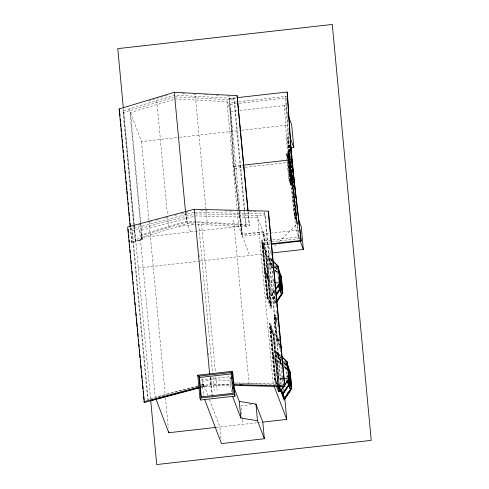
<?xml version="1.0" encoding="UTF-8"?>
<svg xmlns="http://www.w3.org/2000/svg" width="489" height="489" viewBox="0 0 489 489"><rect width="100%" height="100%" fill="white"/><g stroke="black" fill="none" stroke-linecap="round" stroke-linejoin="round"><path stroke-width="0.37" stroke-dasharray="2.44 1.83" d="M279.396 340.637L278.889 339.916L279.372 338.999M278.015 339.348C278.443 342.349 277.245 337.789 279.732 339.152M278.162 340.637L279.873 340.442M282.795 385.326L283.626 384.048M285.698 380.864L286.523 379.586M274.873 296.927L274.029 298.186L273.669 297.966L271.951 293.449L274.482 289.671M274.36 290.185L271.45 294.537L275.191 304.39L271.688 266.951L267.941 257.098L272.122 261.224M274.029 298.186L272.312 293.669L274.421 290.527M273.669 297.966L274.934 296.077M275.851 302.978L273.773 298.241L275.038 296.352M275.6 302.33L274.133 298.461L274.977 297.202M274.433 290.979L271.584 295.588L274.537 291.255M274.794 246.205L275.863 245.13M279.078 241.896L297.275 223.571M272.526 265.221L270.405 263.131L268.693 258.614L269.005 258.32L272.177 261.45M270.405 263.131L270.717 262.831L269.005 258.32M270.82 263.106L272.538 267.624L272.226 267.923L270.509 263.406L270.82 263.106L271.878 264.152M280.955 360.356L279.366 358.792L277.648 354.274L277.96 353.975L280.607 356.585M279.366 358.792L279.677 358.492L277.96 353.975M281.688 364.446L280.637 363.382L281.493 363.284L281.187 363.578L279.47 359.067L279.781 358.767L281.364 360.332M148.485 101.015L167.354 95.312M135.251 241.878L122.983 110.869L174.811 95.196L233.797 98.375L234.42 100.013L244.659 209.396M134.047 223.999L123.607 112.507L173.24 97.5M140.893 223.73L130.484 112.568L175.624 98.919L227.012 101.688L230.753 111.541L242.44 236.315L249.714 255.472M130.251 227.617L131.914 242.892L141.932 239.861L141.229 234.879L186.376 221.23L249.164 224.61L249.476 225.435L196.584 222.581M195.82 222.538L186.688 222.049L141.541 235.704L142.165 237.342L238.693 226.462L241.817 234.671L263.265 232.251L264.769 245.13L269.977 244.543M142.165 237.342L187.311 223.693L196.12 224.164M131.602 242.067L141.621 239.042M142.36 239.421L141.737 237.782L135.056 239.799L135.679 241.444L142.36 239.421L140.96 224.488M132.99 226.48L134.451 226.089M138.118 225.117L141.046 224.335M149.102 222.195L152.77 221.217M156.431 220.246L159.359 219.463M164.487 218.1L166.688 217.519M174.75 215.374L177.678 214.592M181.34 213.62L189.402 211.474M193.992 212.385L131.718 228.95L132.342 230.594L148.167 399.605M132.342 230.594L193.876 214.225M201.058 385.277L203.247 384.696L203.442 386.775L202.746 381.793L210.184 379.812L231.273 380.344M197.807 385.821L155.245 397.141L139.475 228.693M200.741 385.039L203.681 384.256L207.898 395.363M198.131 386.059L147.684 399.476L131.523 226.872M201.431 386.408L210.576 383.975L231.664 384.507M200.936 387.117L203.87 386.341L203.681 384.256M201.248 387.361L210.887 384.794L231.224 385.308M264.769 245.13L263.058 231.707L241.609 234.121L233.687 166.26L229.207 98.552L236.731 97.702M229.207 98.552L229.414 99.096L236.187 98.338M237.947 101.761L229.653 102.696L230.276 104.34L234.518 168.454L242.44 236.315L298.211 230.026M238.699 101.675L287.575 96.168M230.276 104.34L236.309 103.662M239.323 103.32L286.053 98.051L290.289 162.165L299.213 238.608L270.863 241.804M230.753 111.541L238.889 110.624M239.628 110.538L286.53 105.251M130.484 112.568L141.504 141.584L178.662 137.391M179.42 137.305L240.851 130.38M241.609 130.294L288.626 124.995M292.361 176.884L296.701 223.235L297.129 223.186L295.753 219.573L295.325 219.622L295.674 219.353L294.366 215.906L286.964 136.883L288.975 136.657M295.325 219.622L287.844 140.38L288.272 140.331L290.124 160.086M289.042 142.354L288.357 140.551L287.844 140.38M288.131 167.397L288.92 169.475L289.567 169.402L288.779 167.324L288.131 167.397L289.262 179.457L290.332 179.335L293.045 186.266L293.473 186.223L291.395 180.747L290.967 180.796L288.241 151.682L288.669 151.633L290.228 155.74M287 160.747L286.297 153.234L288.871 152.947L290.741 157.874M287.489 160.533L286.927 154.5L287.997 154.377L289.659 158.76L288.589 158.882L287.801 156.798L288.443 156.731L289.574 168.791L290.442 171.7L289.794 171.773L289.005 169.695L289.647 169.622L290.442 171.7M286.927 154.5L287.715 156.584L288.443 156.731M286.297 153.234L288.168 158.161L289.665 157.996L287.795 153.069L290.325 180.099L292.202 185.025L289.806 159.493M233.687 166.26L242.709 165.245M241.817 234.671L233.895 166.81L242.935 165.789M234.518 168.454L244.335 167.348M245.093 167.262L290.289 162.165M288.052 166.566L288.699 166.492L289.488 168.571L288.846 168.644L288.052 166.566L287.563 161.284M288.137 161.107L288.926 168.864L289.574 168.791M290.362 170.869L289.72 170.942L288.926 168.864M288.828 180.27L291.401 179.983L293.272 184.909L290.698 185.197L288.828 180.27L287.067 161.498M288.92 169.475L290.136 181.755L290.778 181.682L289.647 169.622M290.136 181.755L290.924 183.833L292 183.717M178.283 226.419L196.101 224.414M294.366 215.906L297.043 215.6L296.548 210.282M296.701 223.235L297.214 223.406L298.314 226.309M261.499 240.13L262.569 240.007L266.419 250.136L271.872 308.363L270.796 308.486L266.951 298.357L261.499 240.13L265.344 250.258L270.796 308.486M300.735 236.725L264.268 240.839L264.891 242.477L270.117 241.89M262.33 242.709L262.972 242.636L266.401 251.67L271.468 305.741L270.82 305.808L265.759 251.743L262.33 242.709L267.391 296.78L271.872 308.363M268.137 277.984L267.709 278.033L264.488 269.549L262.104 244.072L262.532 244.023L265.753 252.507L270.625 304.5L270.191 304.543L266.97 296.059L264.586 270.588L265.014 270.539M264.561 244.579L270.515 243.907M265.344 250.258L266.419 250.136M265.759 251.743L266.401 251.67M262.104 244.072L265.325 252.556L265.753 252.507M138.314 268.033L199.188 261.169M199.946 261.083L271.169 253.051L271.383 255.337M264.488 269.549L264.916 269.5M264.586 270.588L267.807 279.072L268.235 279.023M266.97 296.059L267.397 296.01L270.625 304.5M267.391 296.78L268.033 296.707L271.468 305.741M266.951 298.357L268.021 298.241L262.569 240.007M274.396 315.124L275.472 315.002M280.124 348.712L276.988 340.46A12.983 0.905 83.6 0 1 274.573 324.574A12.983 0.905 83.6 0 1 274.69 315.594L275.759 315.472L277.569 320.24M279.714 344.335L279.922 346.548L276.682 338.033A10.819 0.752 83.6 0 1 274.812 325.436A10.819 0.752 83.6 0 1 274.726 317.343L275.796 317.22L277.569 321.872M275.943 317.593L274.873 317.716L277.99 325.925L278.131 327.398M276.071 317.936L275.001 318.052L274.726 317.343M275.765 384.244L274.739 381.542L269.286 323.315L270.362 323.192L274.207 333.321L279.023 384.745M276.768 384.128L275.179 379.959L270.117 325.894L270.759 325.821L274.195 334.855L278.834 384.415M276.64 384.195L274.757 379.244L269.891 327.257L270.319 327.208L273.54 335.692L278.131 384.684M269.286 323.315L273.131 333.443L274.207 333.321M270.117 325.894L273.547 334.922L274.195 334.855M269.891 327.257L273.113 335.741L273.54 335.692M276.805 338.339L277.874 338.217L279.439 342.318M276.988 340.46L278.064 340.338L279.891 345.155M272.703 352.679L272.275 352.728L275.808 362.227M272.801 353.718L272.373 353.767L275.594 362.251L277.703 384.733M275.93 361.163L275.496 361.212L273.113 335.741M275.594 362.251L276.028 362.208M280.875 362.82L277.874 363.156L277.251 361.518L276.756 351.677L280.454 355.277M231.046 379.745L229.903 376.738L202.018 379.88L202.746 381.793M204.695 386.94L231.077 383.963M274.757 379.244L275.191 379.195L277.067 384.146M275.179 379.959L275.827 379.892L277.673 384.751M283.186 379.372L279.433 379.794L278.809 378.15L277.251 361.518L280.845 361.677M274.739 381.542L275.814 381.42L277.092 384.794M251.456 404.617L240.943 405.803L242.147 418.657M216.138 427.38L256.78 422.802M257.532 422.716L261.297 422.288M200.618 210.264L208.235 210.453M224.983 210.875L232.593 211.065M249.341 211.486L256.957 211.682M194.726 212.189L264.763 213.95L265.386 215.594L281.285 385.363M195.349 213.834L265.386 215.594M232.966 382.826L273.229 383.841M234.793 383.321L280.735 384.476M272.025 260.13L267.801 256.022L268.296 265.857L272.605 266.047M268.296 265.857L269.849 282.495L274.164 282.685M276.756 351.677L277.355 361.793L281.144 361.958M283.125 378.345L278.809 378.15L279.659 384.311M282.703 378.596L278.913 378.425L277.355 361.793M182.177 93.521L185.203 93.686M193.528 94.132L196.554 94.298M204.873 94.744L207.898 94.909M216.217 95.355L219.243 95.52M227.568 95.966L230.594 96.131M175.435 96.834L234.42 100.013M197.587 224.243L246.297 226.872L244.732 210.16M271.951 293.449L272.312 293.669M273.773 298.241L274.133 298.461M272.128 260.405L267.801 256.022M276.86 351.952L280.558 355.552M268.693 258.614L271.866 261.749M270.717 262.831L271.774 263.877M274.952 267.012L277.593 269.622M275.056 267.281L277.697 269.891M274.641 267.306L277.281 269.916M270.509 263.406L272.63 265.49M273.155 266.016L277.385 270.191M271.584 266.682L272.538 267.624M275.185 270.234L278.357 273.363M271.688 266.951L272.746 268.003M274.873 270.099L278.058 273.241M274.873 270.533L278.045 273.663M280.741 363.651L276.902 352.758L280.558 356.371M277.648 354.274L281.352 357.93M279.677 358.492L281.261 360.057M283.907 362.667L286.554 365.277M283.479 362.422L286.658 365.552M283.596 362.966L286.768 366.102L285.056 361.585M279.47 359.067L281.059 360.631M283.699 363.241L286.872 366.371M282.556 364.329L287.312 369.024M276.902 352.758L280.643 362.612L281.707 363.663M283.828 365.76L287.544 369.427M284.36 366.713L288.589 370.888M277 353.798L281.193 358.058M284.305 367.105L287.453 370.295M277.874 338.217L277.758 337.911A10.819 0.752 83.6 0 1 275.888 325.313A10.819 0.752 83.6 0 1 275.796 317.22M286.053 98.051L285.429 96.412L289.665 160.52L298.59 236.969L299.213 238.608M287.887 114.719L284.384 105.496L287.893 158.613M286.964 136.883L288.272 140.331M288.241 151.682L290.319 157.152M290.778 181.682L290.05 181.535L289.262 179.457M299.574 239.494L296.065 230.27L288.143 162.403M276.407 265.625L277.385 268.204M271.169 253.051L257.654 217.471L195.539 215.912L139.671 230.777L141.229 234.879M276.585 267.214L277.569 269.794M267.923 278.009L264.702 269.525L268.021 279.048M246.297 226.872L245.674 225.227L233.797 98.375M274.69 315.594L277.789 323.761M286.132 362.514L286.621 363.804M286.102 363.223L286.591 364.513M279.781 358.767L281.248 362.636M275.717 361.188L272.489 352.703L272.587 353.743M190.429 231.902L187.311 223.693L186.248 212.348M122.983 110.869L123.607 112.507M210.887 384.794L209.903 376.787M209.5 399.574L219.897 426.958L221.101 439.813M203.247 384.696L203.87 386.341M269.849 282.495L271.584 295.588M263.889 233.895L264.891 242.477M298.168 223.057L298.308 224.573M296.261 207.244L296.475 209.524M293.143 180.637L293.431 183.675M293.498 184.432L293.999 189.75M294.292 192.25L297.214 223.406M292.006 170.545L292.147 172.036M292.563 176.517L292.911 180.252M292.984 180.997L293.473 186.223M291.444 165.38L291.585 166.883M291.933 170.637L292.147 172.892M292.495 176.645L293.272 184.909M289.451 145.19L289.739 148.228M290.026 151.266L290.38 155.068M291.377 165.704L291.731 169.506M291.805 170.264L292.3 175.582M292.373 176.346L296.78 223.455M289.372 144.97L289.867 150.288M289.94 151.052L290.368 155.606M291.291 165.484L291.719 170.044M291.792 170.808L292.288 176.126M290.668 160.887L293.045 186.266M288.357 140.551L290.209 160.306M290.277 161.064L295.753 219.573M290.197 160.844L295.674 219.353M288.669 151.633L291.395 180.747M288.357 156.511L288.571 158.772M288.638 159.524L290.924 183.833M288.168 158.161L288.376 160.416M288.449 161.168L290.698 185.197M287.715 156.584L288.149 160.569M278.596 277.391L278.736 278.907M287.129 368.517L287.269 370.026M287.764 375.32L287.905 376.836M277.923 271.071L278.137 273.339M278.559 277.874L278.699 279.39M286.523 362.948L286.67 364.458M287.025 368.241L287.306 371.267M287.66 375.045L287.874 377.312M277.171 266.853L278.589 281.976M286.199 363.272L287.544 377.636M285.454 363.07L286.798 377.435M271.664 258.375L272.165 263.699M272.239 264.457L272.593 268.259M272.874 271.303L273.235 275.105M273.589 278.901L273.877 281.945M274.158 284.989L274.445 288.027M274.8 291.829L275.087 294.873M275.368 297.911L275.655 300.955M276.01 304.751L276.297 307.795M276.578 310.839L276.866 313.877M277.147 316.921L277.507 320.723M278.406 330.344L278.748 334.03M279.03 336.976L279.372 340.656M280.197 349.476L280.552 353.278M280.912 357.074L281.193 360.118M281.481 363.162L281.762 366.2M282.122 370.002L282.404 373.046M282.691 376.084L282.972 379.128M283.333 382.924L283.541 385.21M283.828 388.248L283.968 389.77M280.643 362.612L282.715 384.715M283.137 389.226L283.278 390.735M264.567 211.871L280.93 386.554M273.547 334.922L278.192 384.488M273.131 333.443L277.88 384.109M265.325 252.556L267.709 278.033M267.807 279.072L270.191 304.543M262.972 242.636L268.033 296.707M270.759 325.821L275.827 379.892M270.362 323.192L275.814 381.42M262.532 244.023L267.397 296.01M270.319 327.208L275.191 379.195M257.458 215.392L273.424 385.919M248.198 211.78L249.476 225.435M247.954 211.719L249.164 224.61M227.012 101.688L238.693 226.462M233.705 220.172L248.999 383.498M242.22 419.415L242.501 422.441M229.903 376.738L231.462 393.37M195.362 96.302L207.244 223.155M201.529 223.803L215.398 371.933M215.826 376.493L217.11 390.167M198.662 224.121L212.605 373.015M212.959 376.817L214.237 390.491M199.237 255.399L199.384 256.914M208.412 353.351L208.552 354.873M210.618 376.897L212.464 396.64M212.538 397.398L212.678 398.914M210.172 377.19L211.847 395.069M201.896 378.633L203.571 396.518M185.832 212.935L186.688 222.049M185.594 212.886L186.376 221.23M156.749 100.655L167.489 215.356M167.562 216.114L168.632 227.507M141.504 141.584L148.864 220.227M148.937 220.985L165.209 394.739M165.49 397.777L168.338 428.162M129.664 108.845L140.331 222.788M140.404 223.546L141.932 239.861M123.387 108.607L134.334 225.521M134.402 226.279L150.606 399.299M134.12 224.757L135.679 241.444M130.49 227.678L131.914 242.892M229.414 99.096L233.895 166.81M278.064 340.338A12.983 0.905 83.6 0 1 275.649 324.458A12.983 0.905 83.6 0 1 275.759 315.472"/><path stroke-width="0.73" d="M284.775 397.459L285.607 396.182M286.847 394.268L288.51 391.72M276.193 294.189L279.567 289.158L278.094 285.289M275.882 295.093L277.563 292.575M276.132 295.044L280.875 287.96L280.448 288.009M276.236 295.313L280.979 288.229L279.317 271.322L278.889 271.371L278.4 270.081M276.334 301.499L281.383 293.944L279.671 289.433M276.688 301.719L281.743 294.17L278.455 285.509M276.462 302.495L282.801 293.021L281.242 276.383L278.583 269.384M288.18 380.442L289.402 383.663L289.83 383.62L282.984 393.847L282.63 393.627L288.522 384.819L287.055 380.943M286.523 388.235L282.734 393.896L284.806 398.639L290.704 389.831L287.165 380.521M283.088 394.122L289.934 383.889L288.278 366.982L287.844 367.031M288.871 385.735L290.344 389.605L284.445 398.413L284.806 398.639M287.294 364.403L290.197 372.043L291.756 388.682L284.152 400.045L280.307 389.152M275.698 289.127L279.916 282.935L274.885 282.715M275.38 290.02L279.916 282.935M283.388 386.64L280.539 391.249L288.981 378.871L283.84 378.376M284.231 385.405L288.877 378.596M130.178 226.859L119.139 108.974L174.304 92.293L237.086 95.679L248.125 211.022M233.479 385.363L284.891 386.652L268.534 211.969L268.223 211.15L194.219 209.292L127.641 227L144.31 402.502L199.06 387.942M143.998 401.683L199.225 386.995M151.162 400.357L155.441 399.22M158.381 398.437L164.249 396.879M165.716 396.487L171.584 394.929M173.051 394.537L178.925 392.973M180.392 392.581L186.26 391.023M187.727 390.632L193.601 389.073M195.068 388.682L199.469 387.508M237.483 97.617L287.129 92.024L287.336 92.568L291.811 160.282L301.236 241.016L271.468 244.372M290.6 146.449L291.12 147.831L293.803 147.525L291.664 124.652L288.693 116.847M243.467 165.16L291.603 159.732L287.129 92.024M271.261 243.828L301.028 240.472L301.236 241.016M271.915 252.972L303.345 249.427L301.206 226.554L298.602 219.708M279.421 271.597L278.993 271.646L280.71 276.157L282.196 292.043M280.71 276.157L281.138 276.114L282.697 292.746L282.263 292.795M280.979 288.229L280.552 288.278L278.461 266.572L273.076 261.163M197.776 375.21L232.098 371.34L232.825 373.254L234.971 396.127L200.649 399.996L199.922 398.083L197.776 375.21L198.265 376.487M198.95 376.127L231.126 372.496L231.645 373.865L199.469 377.496L198.95 376.127L200.893 396.921L233.07 393.297L231.126 372.496M289.023 371.891L290.093 371.768L291.652 388.407L291.224 388.455M199.922 398.083L234.243 394.213L234.971 396.127M276.536 386.267L278.583 391.671L279.659 391.548L279.164 386.255M156.058 399.275L168.766 432.722L215.386 427.465M233.919 387.312L239.268 401.383L255.961 404.11L262.801 422.123L286.75 419.421L284.824 398.896M262.801 422.123L264.36 438.755L221.456 443.596L204.659 399.372M233.174 384.543L284.58 385.833L284.891 386.652M240.001 385.081L242.281 385.136M259.751 385.576L262.031 385.632M279.195 386.065L280.637 386.102M273.327 266.077L278.357 266.303L280.374 287.251M282.281 361.738L287.422 362.233L289.366 382.429M232.532 396.188L240.82 418.022L257.52 420.748L264.36 438.755M279.567 289.158L279.922 289.378M281.383 293.944L281.743 294.17M288.522 384.819L288.883 385.039M290.344 389.605L290.704 389.831M273.18 261.432L278.461 266.572M282.037 356.817L287.318 361.958L289.402 383.663M282.141 357.092L287.422 362.233M280.179 275.338L281.242 276.383M290.166 137.947L293.803 147.525M300.112 240.912L303.345 249.427M279.402 284.085L282.801 293.021M279.463 285.423L280.203 287.361M288.192 367.948L289.665 371.817L291.151 387.698M288.363 379.745L291.756 388.682M281.273 389.33L282.984 393.847M281.401 390.399L282.63 393.627M282.978 394.544L284.201 397.771M281.089 391.206L283.95 398.731M278.198 386.145L279.256 388.92L278.974 385.919M277.605 386.145L279.659 391.548M274.042 385.974L286.75 419.421M119.139 108.974L119.591 111.315M279.769 385.693L280.539 391.249M291.603 159.732L301.028 240.472M291.12 147.831L294.965 188.864M295.105 190.38L295.319 192.66M295.607 195.698L295.747 197.22M290.215 142.66L290.356 144.176M290.71 147.978L290.998 151.015M291.212 153.295L292.917 171.535M293.131 173.809L293.345 176.089M280.998 346.426L281.199 348.596M268.223 211.15L284.58 385.833M278.333 385.992L278.541 388.242M278.443 390.155L278.583 391.671M237.086 95.679L247.88 210.961M255.961 404.11L257.52 420.748M239.268 401.383L240.82 418.022M232.098 371.34L234.243 394.213M231.92 376.836L232.061 378.321M232.409 382.037L232.55 383.523M232.898 387.233L233.033 388.718M194.219 209.292L209.689 374.513M174.304 92.293L185.52 212.128M199.469 377.496L201.346 397.551M200.508 398.523L200.649 399.996M168.619 431.2L168.766 432.722M123.314 107.849L117.77 48.637L332.282 24.45L371.23 440.363L156.718 464.55L150.746 400.815M119.738 112.837L120.019 115.881M120.306 118.925L120.52 121.205M120.734 123.485L121.015 126.529M121.229 128.809L121.516 131.853M121.73 134.133L122.012 137.177M122.226 139.457L122.513 142.501M122.727 144.781L123.014 147.825M123.222 150.105L123.436 152.385M123.723 155.429L123.937 157.709M124.151 159.989L124.438 163.033M124.646 165.313L124.933 168.357M125.147 170.637L125.435 173.681M125.649 175.961L125.93 179.005M126.144 181.285L126.431 184.329M126.645 186.609L126.926 189.653M127.073 191.175L127.354 194.212M127.568 196.499L127.855 199.536M128.136 202.58L128.35 204.86M128.564 207.147L128.851 210.184M129.065 212.47L129.347 215.508M129.561 217.794L129.848 220.832M130.062 223.118L130.349 226.156M128.1 229.341L128.381 232.379M128.595 234.653L128.876 237.691M129.09 239.971L129.304 242.251M129.518 244.531L129.805 247.568M130.019 249.842L130.3 252.88M130.514 255.16L130.801 258.198M131.015 260.478L131.297 263.516M131.51 265.796L131.798 268.834M132.006 271.114L132.293 274.152M132.433 275.668L132.788 279.463M133.002 281.743L133.216 284.023M133.503 287.061L133.717 289.341M133.931 291.615L134.212 294.653M134.426 296.933L134.713 299.971M134.921 302.251L135.208 305.289M135.422 307.569L135.704 310.607M135.918 312.881L136.205 315.918M136.419 318.198L136.7 321.236M136.847 322.758L137.201 326.554M137.342 328.076L137.629 331.114M137.843 333.388L138.124 336.426M138.411 339.464L138.625 341.744M138.833 344.024L139.12 347.062M139.334 349.342L139.616 352.38M139.83 354.653L140.117 357.691M140.331 359.971L140.612 363.009M140.826 365.289L141.113 368.327M141.327 370.607L141.541 372.881M141.749 375.161L142.036 378.199M142.25 380.479L142.531 383.517M142.745 385.797L143.032 388.834M143.246 391.114L143.528 394.152M143.742 396.426L144.029 399.464M144.169 400.986L144.31 402.502"/></g></svg>
